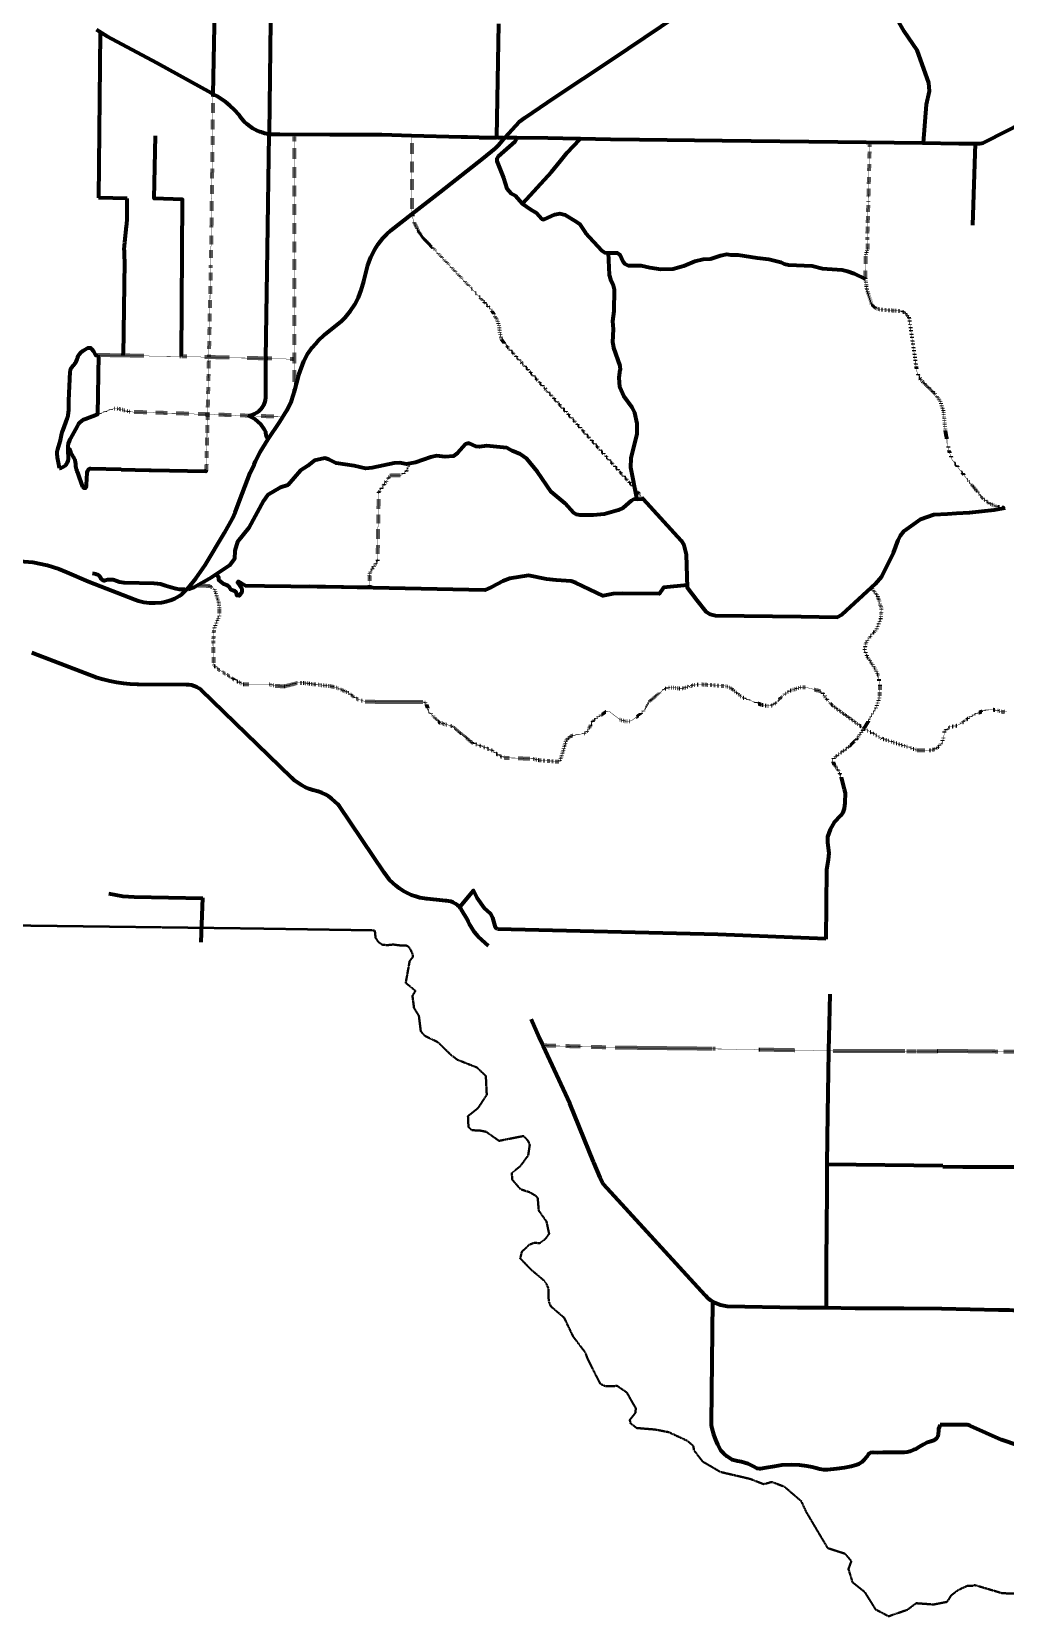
# Model space of a CAD drawing. Header units: feet. Extents: x -383819 to -15998, y -152022 to 104900.
# Drawn here: x -301147 to -255877, y -119081 to -45353 of the extents above; entities that cross this region are included whole.
import ezdxf

# ---------------------------------------------------------------- set-up
doc = ezdxf.new("R2010")
doc.units = ezdxf.units.FT
doc.linetypes.add('DOTTED', pattern=[1.5, 0.3, -1.2])
doc.linetypes.add('LONG_DASH_SHORT_DASH', pattern=[9.9, 6, -1.2, 1.5, -1.2])
for name, color, linetype, lineweight in [('11', 7, 'LONG_DASH_SHORT_DASH', 40), ('42', 7, 'DOTTED', 200), ('43', 7, 'DOTTED', 200), ('57', 7, 'Continuous', 200), ('58', 7, 'Continuous', 200), ('59', 7, 'Continuous', 200), ('60', 7, 'Continuous', 200)]:
    doc.layers.add(name, color=color, linetype=linetype, lineweight=lineweight)

msp = doc.modelspace()

# ---------------------------------------------------------------- linework, layer by layer
at = {"layer": '11'}
for points in [[(-277116.4, -103843.13), (-277210.76, -103611.38), (-277348.01, -103439.71), (-277912, -102966), (-278431, -102429), (-278351.64, -102104.99), (-278179, -101958), (-278017.1, -101795.99), (-277771, -101696), (-277528.15, -101727.32), (-277253.65, -101512.73), (-277087, -101283), (-277213, -100708), (-277570.87, -100204.58), (-277617, -99629), (-277699.71, -99521.39), (-277991.36, -99349.72), (-278418, -99211), (-278804.13, -98761.75), (-278821.29, -98452.75), (-278426.7, -98135.16), (-278061, -97636), (-277989, -97145), (-278066.42, -96959.24), (-278275, -96734), (-279418, -96958), (-280013.64, -96538.65), (-280253.83, -96487.15), (-280682.73, -96461.4), (-280838, -96318), (-280862, -95808), (-280399.66, -95444.26), (-279987.91, -94817.67), (-280030.8, -93942.17), (-280438, -93549), (-281351.82, -93186.83), (-281647, -92965), (-282265.38, -92367.11), (-282865.84, -92075.27), (-283055, -91861), (-283055.59, -91856.2), (-283143, -91148), (-283371, -90774), (-283443, -90206), (-283305, -89981), (-283756, -89608), (-283572, -88593), (-283426.64, -88405.86), (-283422.35, -88305), (-283527.43, -88073.25), (-283615.36, -87935.91), (-283742, -87865), (-283994, -87870), (-284329, -87826), (-284630, -87855), (-284844, -87831), (-285018, -87719), (-285159, -87506), (-285193, -87166), (-290932, -87078), (-315339, -86767)], [(-254977, -118036), (-256016, -118007), (-257196.54, -117658.52), (-257293.84, -117629.8), (-257396.54, -117659.73), (-257624.89, -117655.98), (-258053, -117851), (-258388.34, -118102.32), (-258582, -118410), (-259203.26, -118531.49), (-260018, -118473), (-260438.5, -118780.4), (-261296.31, -119080.82), (-261907, -118764), (-262407, -117956), (-262975, -117504), (-263170.61, -116883.47), (-263033.36, -116514.39), (-263325.02, -116171.05), (-264135, -115907), (-265130.69, -114229.05), (-265365, -113726), (-266139, -113056), (-266726.21, -112829.96), (-267112.23, -112932.96), (-267755.58, -112684.04), (-269119.5, -112366.45), (-269948, -111882), (-270350.44, -111357.9), (-270384.75, -111151.9), (-270667.83, -110911.56), (-271527, -110515), (-272168.17, -110389.99), (-273014, -110321), (-273301.3, -110104.72), (-273335.62, -109941.64), (-273069.69, -109606.89), (-273061.12, -109400.89), (-273477, -108667), (-273918.92, -108362.29), (-274459.34, -108379.46), (-274708.11, -108267.88), (-275300, -107095), (-275409.36, -106804.4), (-275975.51, -106057.65), (-276387.26, -105190.72), (-277005, -104664), (-277107.82, -104435.39), (-277116.4, -103843.13)]]:
    msp.add_lwpolyline(points, dxfattribs=at)
at = {"layer": '42'}
for p, q in [((-292718.31, -48278.66), (-292799.67, -54737.04)), ((-288949.38, -50158.35), (-288949.38, -62166.96)), ((-275652.86, -50349.13), (-275641.05, -50337.35))]:
    msp.add_line(p, q, dxfattribs=at)
for points in [[(-283466.89, -50208.69), (-283474.29, -53761.93), (-283399.38, -54155.43), (-283226.16, -54539.57), (-283001.43, -54886.23), (-280789.34, -57214.5)], [(-262186.65, -50525.04), (-262252.2, -53288.95), (-262299.02, -54891.08), (-262280.29, -55443.86), (-262383.29, -55781.16), (-262385.62, -56835.19), (-262329.44, -57313.02), (-262100.04, -58043.82), (-261894.05, -58217.15), (-261702.1, -58273.36), (-260690.85, -58353), (-260517.63, -58451.38), (-260358.45, -58652.82), (-260019.04, -60971.72)], [(-292799.67, -54740.72), (-292827.64, -56274.77), (-292914.51, -60496.63), (-293034.33, -65803.73)], [(-279085.55, -59950.02), (-279294.19, -59676), (-279365.92, -59408.51), (-279405.04, -59062.73), (-279496.32, -58775.66), (-279652.8, -58482.08), (-279822.33, -58234.16), (-280148.34, -57881.85), (-280789.34, -57214.5)], [(-288941.33, -60590.76), (-294181.17, -60467.96), (-298053.33, -60402.47)], [(-279085.55, -59950.02), (-273005.97, -66719.58), (-272734.43, -67080.29)], [(-260019.04, -60985.77), (-259976.9, -61215.32), (-259836.45, -61510.44), (-259639.82, -61721.25), (-259157.6, -62185.03), (-258909.47, -62538.73), (-258759.66, -63007.19), (-258669.24, -63929.49), (-258548.98, -64625.73), (-258483.44, -64897.43), (-258361.7, -65254.74), (-257651.99, -66177.68), (-256961.89, -67026.59), (-256637.7, -67288.93), (-256239.75, -67452.89), (-255888.62, -67509.11)], [(-289465.28, -63275.36), (-296552.63, -63044.51), (-296791.39, -62992.98), (-297048.89, -62913.34), (-297315.74, -62894.6), (-297479.6, -62936.76), (-298088.22, -63161.62)], [(-262107, -71221.49), (-261807.37, -71633.74), (-261638.83, -72219.31), (-261680.97, -72676.07), (-261886.96, -73191.38), (-262127.09, -73445.99), (-262364.5, -73786.32), (-262430.04, -74100.19), (-262289.59, -74456.22), (-261929.1, -74999.63), (-261783.96, -75333.42), (-261709.06, -75801.88), (-261734.81, -76328.89), (-261898.67, -76834.82), (-262446.43, -77767.06), (-262816.28, -78301.1)], [(-262825.65, -78301.1), (-263106.55, -78596.23), (-263785.41, -79099.85), (-263888.4, -79188.86), (-263911.81, -79254.45), (-263841.59, -79451.2), (-263621.55, -79760.38), (-263509.19, -80050.83)], [(-269367.45, -92680.98), (-269504.48, -92678.03), (-272894.23, -92640.36), (-274031.6, -92625.28), (-277347.77, -92525.56), (-277366.28, -92534.24)], [(-264078.22, -92774.86), (-264103.33, -92774.53), (-267303.28, -92721.15), (-268680.7, -92695.74), (-269367.45, -92680.98)], [(-260571.14, -92786.44), (-262730.62, -92789.08), (-263888.83, -92778.83), (-264053.33, -92775.38), (-264078.22, -92774.86)], [(-260571.14, -92786.44), (-260466.96, -92786.31), (-260010.5, -92785.9), (-259024.77, -92781.25)], [(-255969.35, -92814.76), (-258644.74, -92781.57), (-258707.55, -92779.76), (-259024.77, -92781.25)], [(-253411.39, -92835.56), (-253436.39, -92836.09), (-255570.59, -92819.71), (-255969.35, -92814.76)]]:
    msp.add_lwpolyline(points, dxfattribs=at)
at = {"layer": '43'}
for points in [[(-283558.94, -65460.37), (-283745.76, -65817.24), (-283992.01, -66004.17), (-284476.03, -65995.67), (-285019.49, -66785.87), (-285070.44, -69963.68), (-285452.56, -70566.95), (-285429.03, -71225.57)], [(-293404.04, -71121.92), (-292889.05, -71131.29), (-292743.92, -71196.88), (-292650.28, -71299.94), (-292453.65, -71922.99), (-292425.56, -72180.64), (-292430.24, -72522.62), (-292678.37, -73140.98), (-292717.57, -73852.38), (-292687.74, -74813.41), (-292580.06, -74939.89), (-291704.58, -75506.73)], [(-291676.49, -75530.15), (-291306.64, -75717.54), (-291044.46, -75708.17), (-290159.62, -75703.48), (-289775.72, -75792.49), (-289381.31, -75801.86), (-288814.82, -75656.64), (-288562.01, -75642.58), (-287888.36, -75726.09), (-287251.13, -75797.17), (-286979.59, -75867.44), (-286443.55, -76096.99), (-286036.24, -76387.43), (-285638.3, -76523.29), (-282943.99, -76535.01), (-282869.08, -76563.12), (-282817.59, -76605.28), (-282681.82, -76984.73), (-282199.6, -77490.67), (-281722.07, -77626.52), (-281595.66, -77668.68), (-280855.95, -78273), (-280682.73, -78422.9), (-279738.05, -78789.55), (-279394.11, -79049.47), (-279145.98, -79133.8), (-277867.88, -79175.96), (-277558.88, -79246.23), (-276645.95, -79311.81), (-276575.73, -79283.7), (-276278.45, -78302.27), (-276105.23, -78133.62), (-275946.05, -78091.46), (-275449.79, -78002.45), (-275281.25, -77871.29), (-275051.85, -77435.62), (-274944.17, -77327.87), (-274433.86, -76981.21), (-274288.73, -76981.21), (-273792.47, -77360.66), (-273516.25, -77444.99), (-273268.48, -77419.86), (-272826.89, -77080.75), (-272681.22, -76937.29), (-272428.94, -76509.23), (-271717.32, -75928.34), (-271539.42, -75867.44), (-271431.74, -75853.39), (-270949.52, -75914.29), (-270364.31, -75750.33), (-270085.76, -75708.17), (-268831.07, -75801.86), (-268629.75, -75895.55), (-268180.31, -76265.63), (-267974.32, -76382.75), (-267218.23, -76659.14), (-266946.69, -76715.36), (-266745.38, -76701.3), (-266581.52, -76602.93), (-266132.08, -76171.94), (-265869.9, -76003.3), (-265359.6, -75844.02), (-265181.69, -75848.71), (-264456.03, -76036.09), (-264353.03, -76157.89), (-264106.76, -76514.98), (-263819.32, -76776.26), (-262657.1, -77621.84), (-262441.75, -77767.06)], [(-262451.11, -77762.37), (-261617.77, -78235.52), (-260358.39, -78647.76), (-259969.81, -78774.25), (-259425.58, -78794.15), (-259224.27, -78751.99), (-259008.91, -78653.61), (-258816.96, -78428.75), (-258756.1, -78236.68), (-258695.23, -77913.45), (-258592.24, -77791.65), (-258433.06, -77688.59), (-258147.48, -77646.42), (-257927.44, -77538.68), (-257627.81, -77313.82), (-257211.14, -77065.54), (-256831.92, -76929.68), (-256548.69, -76878.15), (-256309.92, -76915.63), (-256024.34, -76995.27), (-255799.61, -76981.21)]]:
    msp.add_lwpolyline(points, dxfattribs=at)
at = {"layer": '57'}
msp.add_lwpolyline([(-301694.21, -69990.5), (-301099.92, -70040.36), (-300429.22, -70173.78), (-299885.12, -70348.97), (-299506.65, -70501.6), (-298507.34, -70930.15), (-296358.51, -71770.41), (-296176.34, -71831.73), (-295935.27, -71888.33), (-295676.68, -71923.37), (-295410.02, -71930.11), (-295119.78, -71904.51), (-294894.86, -71865.42), (-294688.81, -71808.82), (-294486.79, -71723.92), (-294280.05, -71607.34), (-294165.57, -71518.4), (-293846.38, -71203.05), (-293519.11, -70787.98), (-293081.78, -70173.54), (-292177.72, -68666.17), (-291814.08, -68003.14), (-291687.49, -67720.14), (-291487.2, -67176.46), (-290991.88, -65883.65), (-290808.39, -65488.81), (-290738.68, -65336.19), (-290529.61, -64914.72), (-290145.77, -64305.27), (-289606.39, -63505.47), (-289279.13, -62971.82), (-289073.07, -62529.8), (-288905.74, -62038.94), (-288719.89, -61322.01), (-288490.93, -60685.95), (-288317.2, -60361.17), (-288088.25, -60029.33), (-287839.09, -59749.02), (-287516.94, -59446.57), (-286737.1, -58816.14), (-286572.79, -58649.04), (-286325.66, -58347.18), (-286126.34, -58050.71), (-285956.64, -57725.93), (-285824.66, -57386.33), (-285706.87, -56966.97), (-285522.65, -56213.59), (-285383.94, -55851.08), (-285199.43, -55489.92), (-285033.77, -55236.58), (-284814.25, -54954.92), (-284631.09, -54774.34), (-284445.23, -54601.85), (-283460.75, -53825.63), (-282146.3, -52802.8), (-280166.55, -51259.79), (-279580.37, -50771.96), (-279432.22, -50622.38), (-279129.2, -50266.61), (-278812.71, -49900.05), (-278476.69, -49549.01), (-278206.33, -49343.5), (-276832.62, -48422.75), (-274179.15, -46643.24), (-270373.52, -44095.25)], dxfattribs=at)
at = {"layer": '58'}
for points in [[(-290105.74, -50121.71), (-290106.81, -50121.61), (-290157.23, -50116.65), (-290306.27, -50085.96), (-290429.11, -50046.96), (-290448.67, -50040.75), (-290469.11, -50033.64), (-290538.55, -50009.49), (-290705.77, -49938.44), (-290866.1, -49852.96), (-290994.21, -49768.45), (-291134.01, -49658.42), (-291263.36, -49536.27), (-291381.23, -49403.01), (-291471.93, -49279.69), (-291486.58, -49259.78), (-291503.63, -49239.69), (-291508, -49234.55), (-291733.22, -48982.88), (-291739.49, -48976.55), (-291924.21, -48802), (-292119.55, -48639.42), (-292324.73, -48489.44), (-292538.93, -48352.68), (-292718.25, -48253.47), (-292741.32, -48240.71), (-292758.46, -48231.23), (-292781.32, -48218.67), (-295319.89, -46824.25), (-297641.39, -45570.76), (-297892.27, -45427.56), (-298134.84, -45270.7)], [(-281157.76, -50253.99), (-281177.93, -50253.47), (-283483.82, -50193.69), (-284861.67, -50157.97), (-287282.4, -50154.94), (-289612.91, -50137.86), (-289985.8, -50131.87), (-290005.68, -50131.55), (-290025.8, -50129.57), (-290105.74, -50121.71)], [(-280345.44, -50275.51), (-280886.91, -50261.04), (-281157.76, -50253.99)], [(-280347.7, -50277.93), (-279994.6, -50273.88), (-279535.98, -50268.62), (-279519.36, -50268.43), (-279495.98, -50268.7), (-279334.5, -50270.53), (-279223.97, -50271.79), (-279203.71, -50272.02)]]:
    msp.add_lwpolyline(points, dxfattribs=at)
at = {"layer": '59'}
for p, q in [((-292615.31, -43052.99), (-292727.67, -48259.92)), ((-297966.49, -45392.95), (-298041.4, -53080.38)), ((-296702.43, -53108.48), (-298041.4, -53080.38)), ((-293204.74, -85652.99), (-293279.87, -87713.07)), ((-258775.19, -98114.45), (-264157.68, -98058.5))]:
    msp.add_line(p, q, dxfattribs=at)
for points in [[(-290012.28, -42144.18), (-290038.17, -44870.37), (-290108.84, -50097.39)], [(-260757.59, -42473.39), (-260779.83, -43700.74), (-260843.03, -43827.23), (-260927.3, -43888.13), (-261037.32, -43998.22), (-261107.54, -44178.57), (-261104.04, -44333.17), (-260906.23, -44784.06), (-260599.58, -45327.48), (-259989.8, -46207), (-259446.72, -47734.17), (-259409.27, -48113.62), (-259549.72, -48741.36), (-259699.53, -50521.5)], [(-279519.36, -50268.43), (-279515.65, -50246.97), (-279428.67, -44994.88)], [(-279070.82, -50273.54), (-279049.4, -50273.79), (-278774.54, -50276.92), (-278596.2, -50278.95), (-277155.31, -50295.36), (-276449.48, -50305), (-275630.85, -50322.02), (-274230.62, -50351.13), (-272879.21, -50369.57), (-269034.07, -50414.91), (-263664.49, -50472.21), (-259720.76, -50525.31), (-258033.62, -50548.03), (-257207.07, -50557.63), (-257062.25, -50556.36), (-256972.63, -50543.89), (-256905.5, -50523.48), (-256780.18, -50468.31), (-255050.33, -49571.93), (-254974.83, -49531.36), (-254820.15, -49474.49), (-254660.69, -49432.87), (-254503.73, -49407.56), (-254030.02, -49357.38)], [(-294177.3, -60467.12), (-294139.63, -53167.79), (-295458.06, -53118.46), (-295392.41, -50191.82)], [(-290259.19, -60564.67), (-290257.63, -60544.67), (-290190.77, -55469.34), (-290107.1, -50144.38), (-290107, -50136.88)], [(-278602.98, -50285.95), (-278621.71, -50370.28), (-278687.25, -50478.02), (-279464.41, -51159.64), (-279525.28, -51267.39), (-279515.91, -51375.13), (-279211.6, -52157.46), (-279057.11, -52644.66), (-278963.47, -52761.77), (-278846.43, -52883.57), (-278668.53, -52967.9), (-278336.12, -53342.66), (-277938.18, -53633.11), (-277678.36, -53785.37), (-277420.86, -54066.45), (-277329.95, -54097.49), (-276826.29, -53860.32), (-276582.84, -53818.16), (-276339.39, -53869.69), (-275829.09, -54183.56), (-275679.27, -54300.68), (-275389.01, -54712.92), (-274637.54, -55528.04), (-274497.09, -55626.41), (-274384.73, -55635.78), (-273925.92, -55645.15), (-273804.2, -55724.79), (-273645.02, -56066.76), (-273560.75, -56160.46), (-273406.26, -56230.72), (-272811.68, -56235.41), (-272409.05, -56319.73), (-271894.07, -56404.05), (-271326.43, -56390), (-270820.81, -56249.46), (-270305.82, -56029.29), (-269926.6, -55940.28), (-269584.84, -55921.54), (-269121.35, -55762.27), (-268821.72, -55710.73), (-268643.81, -55734.16), (-268292.69, -55729.47), (-267416.06, -55879.38), (-266877.66, -55935.6), (-266320.54, -56071.45), (-266166.04, -56155.77), (-265964.73, -56193.25), (-264864.53, -56254.15), (-264370.66, -56366.73), (-264159.99, -56390.16), (-263462.42, -56432.32), (-263218.97, -56488.53), (-262909.97, -56600.96), (-262385.62, -56858.62)], [(-278326.09, -53348.13), (-278309.62, -53330.14), (-276983.49, -51881.45), (-276566.6, -51363.4), (-276251.48, -50981.42), (-275672.85, -50368.13), (-275642.9, -50335.25)], [(-296880.26, -60418.83), (-296879.94, -60395.2), (-296822.45, -56057.54), (-296826.21, -55802.55), (-296826.5, -55782.55), (-296827.55, -55762.55), (-296836.35, -55595.3), (-296837.3, -55577.12), (-296838.57, -55555.3), (-296843.21, -55475), (-296839.81, -55310.8), (-296820.46, -55147.7), (-296737.76, -54399.56), (-296729.12, -54309.34), (-296716.26, -54070.65), (-296715.18, -54050.63), (-296714.62, -54030.65), (-296711.79, -53108.48)], [(-274340.31, -55645.15), (-274295.78, -56669.91), (-274230.24, -56861.98), (-274122.56, -57100.89), (-274057.01, -57353.86), (-274085.1, -58356.37), (-274141.28, -58815.46), (-274106.17, -59190.22), (-274134.26, -59803.9), (-274115.53, -59953.81), (-274087.44, -60061.56), (-273797.18, -60895.41), (-273787.81, -61101.54)], [(-299860.92, -65665.81), (-299861.62, -65645.81), (-299864.26, -65570.91), (-299883.35, -65475.27), (-299945.02, -65165.39), (-299950.99, -65132.72), (-299962.37, -65013.65), (-299957.77, -64894.13), (-299937.28, -64776.29), (-299901.26, -64662.23), (-299852.39, -64518.02), (-299815.32, -64360.37), (-299761.21, -64126.96), (-299759.87, -64119.17), (-299729.71, -63993.77), (-299684.26, -63873.06), (-299554.9, -63535.97), (-299482.41, -63326.95), (-299475.48, -63306.98), (-299470.51, -63286.95), (-299452.98, -63216.36), (-299432.2, -63077.52), (-299428.03, -62957.23), (-299427.34, -62937.19), (-299426.83, -62917.23), (-299416.52, -62511.46), (-299356.29, -61179.07), (-299355.39, -61159.06), (-299351.04, -61139.07), (-299337.45, -61076.53), (-299304.3, -60998.84), (-299257.12, -60928.78), (-299237.93, -60906.89), (-299174.06, -60847.82), (-299122.07, -60778.06), (-299086.56, -60707.27), (-299038.38, -60594.04), (-299029.86, -60574), (-299023.47, -60554.04), (-299022.46, -60550.87), (-298980.6, -60452.11), (-298924.54, -60360.66), (-298855.51, -60278.56), (-298775.05, -60207.61), (-298689.33, -60150.37), (-298558.99, -60079.59), (-298514.87, -60060.43), (-298466.92, -60056.68), (-298420.36, -60068.76), (-298380.27, -60095.36), (-298366.49, -60110.17), (-298280.38, -60217.53), (-298207.31, -60334.16), (-298175.68, -60396.08), (-298058.26, -60398.14)], [(-298046.08, -60407.08), (-298083.54, -63156.94), (-298094.33, -63160.97)], [(-291051.74, -63208.97), (-291019.91, -63205.73), (-290902.42, -63177.75), (-290789.66, -63134.49), (-290683.59, -63076.73), (-290586.08, -63005.46), (-290498.84, -62921.95), (-290423.39, -62827.65), (-290361.04, -62724.21), (-290312.91, -62613.44), (-290279.82, -62497.29), (-290262.36, -62377.78), (-290259.22, -60584.67), (-290259.19, -60564.67)], [(-299860.92, -65665.81), (-299840.92, -65659.74), (-299782.74, -65640.69), (-299678.31, -65592.4), (-299581.56, -65530.1), (-299578.44, -65527.46), (-299522.27, -65469.02), (-299478.65, -65400.72), (-299449.26, -65325.19), (-299435.24, -65245.36), (-299436.67, -65184.33), (-299437.15, -65164.07), (-299438.36, -65144.33), (-299454.49, -64881.95), (-299455.08, -64723.6), (-299455.15, -64703.59), (-299453.74, -64683.6), (-299450.51, -64638.01), (-299429.7, -64518.01), (-299393.36, -64401.77), (-299351.39, -64311.29), (-299342.14, -64291.35), (-299331.31, -64271.29), (-299025.15, -63704.13), (-298974.84, -63613.67), (-298967.98, -63604.02), (-298900.85, -63525.04), (-298822.38, -63457.3), (-298734.44, -63402.43), (-298639.11, -63361.73), (-298122.88, -63168.2), (-298088.86, -63155.26)], [(-290159.76, -64306.99), (-290248.72, -64161.77), (-290262.76, -63983.75), (-290323.62, -63857.27), (-290487.48, -63608.98), (-290754.34, -63384.12), (-291096.1, -63210.79)], [(-296993.75, -65722.55), (-298399.51, -65695.82), (-298419.76, -65695.44), (-298439.51, -65695.86), (-298463.32, -65696.38), (-298496.42, -65709.82), (-298516.43, -65722.03), (-298527.93, -65742.02), (-298554.23, -65787.7), (-298577.46, -65859.84), (-298580.26, -65874.77), (-298607.72, -66432.57), (-298609.5, -66503.15), (-298624.77, -66551.6), (-298635.31, -66567.18), (-298648.84, -66587.17), (-298668.85, -66593.7), (-298675.36, -66595.82), (-298689.81, -66594.38), (-298709.79, -66592.38), (-298729.81, -66579.4), (-298740.85, -66567.4), (-298759.26, -66547.38), (-298766.99, -66527.4), (-298932.41, -66100.07), (-298987.42, -65909.41), (-299026.59, -65797.17), (-299033.55, -65777.22), (-299041.92, -65757.17), (-299062.45, -65708.03), (-299081.89, -65649.27), (-299096.78, -65561.32), (-299095.98, -65492.12), (-299095.75, -65472.03), (-299097.69, -65452.12), (-299106.13, -65376.27), (-299132.11, -65286.65), (-299163.24, -65222.77), (-299172.96, -65202.82), (-299184.72, -65182.77), (-299272.41, -65033.24), (-299287.91, -65006.71), (-299328.1, -64917.21), (-299353.22, -64822.37), (-299363.77, -64793.54), (-299387.21, -64773.73), (-299417.39, -64768.14), (-299446.38, -64778.23), (-299453.78, -64784.14)], [(-273001.29, -67103.72), (-273160.47, -67113.09), (-273277.51, -67183.36), (-273638, -67501.91), (-273881.45, -67614.34), (-274522.84, -67797.04), (-275033.15, -67853.25), (-275660.49, -67853.25), (-275819.67, -67815.78), (-275948.41, -67733.78), (-276336.99, -67302.8), (-276987.74, -66764.07), (-277624.45, -65831.84), (-278127.73, -65224.01), (-278436.72, -65008.51), (-278806.57, -64858.61), (-279050.02, -64708.7), (-279991.04, -64629.06), (-280318.76, -64661.85), (-280487.3, -64647.8), (-280819.7, -64502.58), (-280969.52, -64549.42), (-281344.05, -64961.67), (-281540.68, -65097.52), (-281919.9, -65135), (-282320.19, -65088.15), (-282591.73, -65144.37), (-283303.35, -65397.34), (-283724.7, -65481.66), (-284024.33, -65406.71), (-284295.87, -65425.45), (-285316.48, -65640.94), (-285625.47, -65678.41), (-286159.19, -65556.61), (-286985.5, -65434.81), (-287331.95, -65256.8), (-287519.22, -65191.22), (-287996.75, -65303.65), (-288305.74, -65556.61), (-288642.82, -65762.74), (-289242.08, -66456.06), (-289579.16, -66568.49), (-290178.42, -66915.15), (-290375.05, -67177.48), (-291058.58, -68437.64), (-291573.57, -69093.49), (-291704.65, -69505.73), (-291723.38, -69880.5), (-291948.1, -70189.68), (-292781.45, -70751.83), (-293614.79, -71220.29), (-293867.6, -71304.62)], [(-296993.75, -65722.55), (-295688.36, -65747.37), (-295585.26, -65749.31), (-293054.28, -65795.31), (-293034.3, -65795.68), (-293033.83, -65774.93), (-293033.47, -65758.75)], [(-272996.61, -67103.72), (-272715.7, -67094.35), (-270946.07, -69029.09), (-270805.62, -69263.32)], [(-270824.34, -69244.59), (-270721.35, -69684.94), (-270665.17, -71212.12), (-270223.71, -71798.27), (-269794.37, -72327.05), (-269607.1, -72448.85), (-269354.29, -72523.81), (-265370.17, -72561.28), (-263694.12, -72589.39), (-263460.03, -72467.59), (-261905.71, -71043.47), (-261615.44, -70696.81), (-261081.73, -69600.62), (-260861.74, -69003.49), (-260754.06, -68792.68), (-260580.84, -68577.19), (-259817.72, -68029.1), (-259199.74, -67813.6), (-258567.71, -67790.18), (-258141.68, -67762.07), (-257537.74, -67719.91), (-256392.54, -67602.03), (-255883.94, -67513.79)], [(-294024.57, -71313.34), (-294045.63, -71313.42), (-294152.9, -71313.88), (-294292.95, -71299.27), (-294430.45, -71268.88), (-294667.28, -71206.28), (-294687.28, -71204.78), (-294707.28, -71194.36), (-294922.51, -71128.86), (-295107.7, -71074.23), (-295155.88, -71062.44), (-295301.91, -71037.7), (-295449.75, -71028.85), (-296825.91, -70995.22), (-296845.35, -70994.74), (-296865.91, -70993.87), (-296955.5, -70988.56), (-297058.69, -70966.48), (-297191.43, -70914.95), (-297362.04, -70864.16), (-297399.25, -70858.84), (-297511.48, -70853.56), (-297623.32, -70864.26), (-297732.52, -70890.71), (-297774.19, -70899.32), (-297820.39, -70893.56), (-297861.96, -70872.6), (-297894.06, -70838.88), (-297895.63, -70834.39), (-297928.45, -70765.83), (-297974.87, -70705.64), (-298032.83, -70656.46), (-298072.66, -70631.86), (-298131.72, -70606.17), (-298151.67, -70597.49), (-298171.72, -70592.66), (-298318.78, -70557.2)], [(-285418.24, -71220.67), (-290324.14, -71145.55), (-291193.99, -71136.09), (-291385.72, -71032.4), (-291544.68, -70939.43), (-291575.57, -70984.98), (-291505.17, -71092.44), (-291373.92, -71279.13), (-291382.64, -71435.32), (-291507.8, -71593.48), (-291602.07, -71589.82), (-291614.87, -71517.45), (-291633.41, -71428.93), (-291696.89, -71385.73), (-291794.66, -71351.95), (-291880.42, -71320.39), (-291948.57, -71198.94), (-292045.67, -71127.09), (-292207.12, -71062.14), (-292369.58, -70939.04), (-292446.58, -70865.54), (-292453.95, -70827.33), (-292444.61, -70751.33), (-292513.45, -70669.95), (-292546.6, -70623.01), (-292565.92, -70595.64)], [(-270662.76, -71098.5), (-271772.33, -71215.62), (-271964.28, -71506.06), (-273663.73, -71487.32), (-274106.14, -71515.43), (-274569.63, -71599.75), (-275187.62, -71299.94), (-275843.05, -70995.44), (-276064.25, -70920.49), (-276757.14, -70878.33), (-277215.94, -70831.48), (-278053.97, -70658.15), (-278915.4, -70798.69), (-279243.12, -70911.12), (-279769.8, -71196.88), (-280078.79, -71332.73), (-288223.63, -71173.75)], [(-280799.49, -86849.07), (-280859.86, -86746.7), (-280921, -86617.4), (-281126.88, -86261.52), (-281176.35, -86184), (-281188.63, -86165.5), (-281260.9, -86073.86), (-281345.01, -85992.95), (-281439.39, -85924.29), (-281542.26, -85869.17), (-281651.69, -85828.62), (-281765.64, -85803.4), (-281861.97, -85795.6), (-281879.47, -85794.18), (-281901.97, -85792.45), (-282051.76, -85780.88), (-282766.43, -85702.94), (-282786.47, -85700.75), (-282806.43, -85698.07), (-282887.61, -85687.13), (-283092.28, -85647.54), (-283293.32, -85592.38), (-283489.54, -85521.96), (-283679.78, -85436.71), (-283862.92, -85337.13), (-284037.89, -85223.8), (-284203.66, -85097.38), (-284359.25, -84958.64), (-284503.74, -84808.37), (-284636.29, -84647.46), (-284756.11, -84476.87), (-286837.12, -81386.3), (-286918.35, -81291.89), (-287046.91, -81163.12), (-287186.28, -81046.13), (-287335.38, -80941.82), (-287493.07, -80851.01), (-287658.12, -80774.4), (-287829.26, -80712.58), (-288005.17, -80666.02), (-288071.25, -80647.22), (-288255.46, -80583.57), (-288433.84, -80505.03), (-288605.18, -80412.14), (-288768.33, -80305.51), (-288922.18, -80185.86), (-289065.71, -80054), (-293271.21, -75978.81), (-293357.49, -75914.33), (-293469.37, -75848.97), (-293588.45, -75797.89), (-293712.91, -75761.85), (-293840.86, -75741.42), (-293970.35, -75736.89), (-296181.95, -75723.33), (-296246.38, -75722.75), (-296565.23, -75710.24), (-296883.06, -75681.77), (-297199.06, -75637.41), (-297512.44, -75577.26), (-297822.41, -75501.49), (-298108.19, -75416.24), (-298128.31, -75410.24), (-298148.19, -75402.6), (-300858.86, -74361.09), (-301146.49, -74250.59)], [(-263509.19, -80050.83), (-263368.74, -80596.59), (-263326.6, -80774.61), (-263340.65, -81233.7), (-263368.74, -81496.04), (-263424.92, -81678.74), (-263518.55, -81819.28), (-263836.91, -82151.88), (-264019.49, -82465.75), (-264136.54, -82817.1), (-264136.54, -83085.3), (-264085.04, -83577.18), (-264113.13, -83867.63), (-264188.03, -84354.83), (-264216.12, -87573.17)], [(-297555.29, -85449.98), (-296909.09, -85570.28), (-296375.6, -85600.36), (-293197.22, -85660.5)], [(-279913.48, -87888.77), (-280223.64, -87601.63), (-280382.75, -87448.66), (-280472.11, -87356.17), (-280554.42, -87248.6), (-280799.49, -86849.07)], [(-264078.22, -92774.86), (-264077.63, -92749.95), (-264048.21, -91503.05), (-264025.88, -90137.2)], [(-277366.28, -92534.24), (-277382.54, -92499.81), (-277544.92, -92156.01), (-277929.73, -91301.08)], [(-275027.39, -97935.64), (-276121.85, -95222.01), (-277359.07, -92549.81), (-277366.28, -92534.24)], [(-264157.68, -98058.5), (-264122.9, -95692.84), (-264079.74, -92814.06), (-264079.19, -92799.95), (-264078.22, -92774.86)], [(-269479.7, -104442.1), (-269562.22, -104390.78), (-269690.92, -104290.68), (-269808.44, -104177.68), (-269847.77, -104134.08), (-274552.74, -98986.33), (-274575.71, -98961.2), (-274592.71, -98936.33), (-274595.02, -98932.94), (-274597.61, -98928.14), (-274610.9, -98903.45), (-274622.2, -98878.14), (-274694.97, -98715.08), (-274706.23, -98689.85), (-274716.8, -98665.08), (-275014.39, -97967.89), (-275027.39, -97935.64)], [(-264196.86, -104726.55), (-264196.78, -104715.65), (-264187.19, -103413.67), (-264188.4, -102786.36), (-264175.71, -100755.65), (-264162.05, -99519.11), (-264158.2, -98093.56), (-264157.68, -98058.5)], [(-253461.36, -98196.57), (-253464.32, -98196.49), (-254452.38, -98191.9), (-254759.83, -98191.9), (-255409.91, -98190.75), (-255885.22, -98187.4), (-256266.8, -98184.06), (-257850.04, -98180.71), (-258775.19, -98171.09)], [(-264196.86, -104726.55), (-265539.08, -104722.9), (-268803.96, -104664.9), (-268965.46, -104642.56), (-269123.74, -104603.46), (-269277.07, -104548.03), (-269423.77, -104476.88), (-269479.7, -104442.1)], [(-258846.59, -104775.44), (-260597.14, -104763.25), (-262858.85, -104752.36), (-264178.83, -104726.6), (-264196.86, -104726.55)], [(-253555.94, -105828.75), (-254937.9, -105071.12), (-255050.87, -105006.81), (-255200.12, -104939.53), (-255355.58, -104888.21), (-255515.56, -104853.43), (-255678.29, -104835.56), (-256198.56, -104841.27), (-258830.44, -104775.55), (-258846.59, -104775.44)]]:
    msp.add_lwpolyline(points, dxfattribs=at)
at = {"layer": '60'}
for p, q in [((-257274.42, -50558.97), (-257399.87, -54349.19)), ((-269519.59, -108621.39), (-269479.7, -104442.1))]:
    msp.add_line(p, q, dxfattribs=at)
for points in [[(-272987.24, -67117.77), (-273286.87, -65635.08), (-273277.51, -65190.05), (-272991.92, -64061.06), (-272996.61, -63582.04), (-273099.6, -63085.48), (-273226.01, -62837.19), (-273619.27, -62312.52), (-273797.18, -61895.59), (-273834.63, -61441.18), (-273787.81, -61087.48)], [(-279493.73, -87109.39), (-279582.68, -87025.07), (-279699.72, -86589.4), (-279807.4, -86373.91), (-280088.3, -86125.63), (-280430.07, -85659.5), (-280603.29, -85317.52), (-281235.32, -86071.75)], [(-264220.81, -87559.12), (-269247.8, -87362.36), (-279489.05, -87114.08)], [(-258912.05, -110173.76), (-258978.78, -110363.5), (-258979.42, -110448.31), (-258998.73, -110613.76), (-259015.45, -110702.5), (-259080.46, -110811.08), (-259205.46, -110894.99), (-259340.3, -110954.6), (-259513.17, -111001.81), (-259682.35, -111093.48), (-259861.69, -111201.23), (-260030.93, -111298.96), (-260147.6, -111342.54), (-260308.61, -111414.07), (-260443.26, -111447.43), (-260581.72, -111454.51), (-260800.39, -111458.98), (-260992.91, -111453.55), (-261271.75, -111455.57), (-261576.7, -111463.46), (-261831.51, -111471.71), (-262026.02, -111464.25), (-262144.41, -111469.45), (-262200.83, -111503.37), (-262249.38, -111557.54), (-262304.21, -111646), (-262417.54, -111778.46), (-262548.93, -111910.79), (-262684, -112000.69), (-262780.52, -112032.3), (-263041.87, -112109.17), (-263359.32, -112177.55), (-263714.64, -112215.37), (-264138.29, -112268.84), (-264332.85, -112267.44), (-264499.14, -112242), (-264665.18, -112182.23), (-264851.47, -112148.57), (-265109.86, -112100.26), (-265450.41, -112041.25), (-265825.47, -112036.51), (-266262.9, -112055.56), (-266610.28, -112103.53), (-266999.96, -112175.43), (-267255.08, -112224.07), (-267301.18, -112219.7), (-267411.33, -112196.69), (-267589.23, -112114.62), (-267839.03, -111991.65), (-268137.2, -111898.61), (-268333.54, -111866.9), (-268577.7, -111794.45), (-268807.28, -111649.41), (-268960.62, -111502.9), (-269109.98, -111360.46), (-269183.06, -111210.5), (-269246.27, -111080.79), (-269334.94, -110870.13), (-269433.36, -110623.05), (-269503.44, -110341.84), (-269534.32, -110182.08), (-269533.68, -110097.27), (-269519.59, -108621.39)], [(-253650.63, -111680.32), (-253675.35, -111671.96), (-256045.69, -110871.08), (-257515.69, -110223.8), (-257580.02, -110183.51), (-257630.31, -110175.4), (-258912.05, -110173.76)]]:
    msp.add_lwpolyline(points, dxfattribs=at)

doc.saveas('drawing.dxf')
